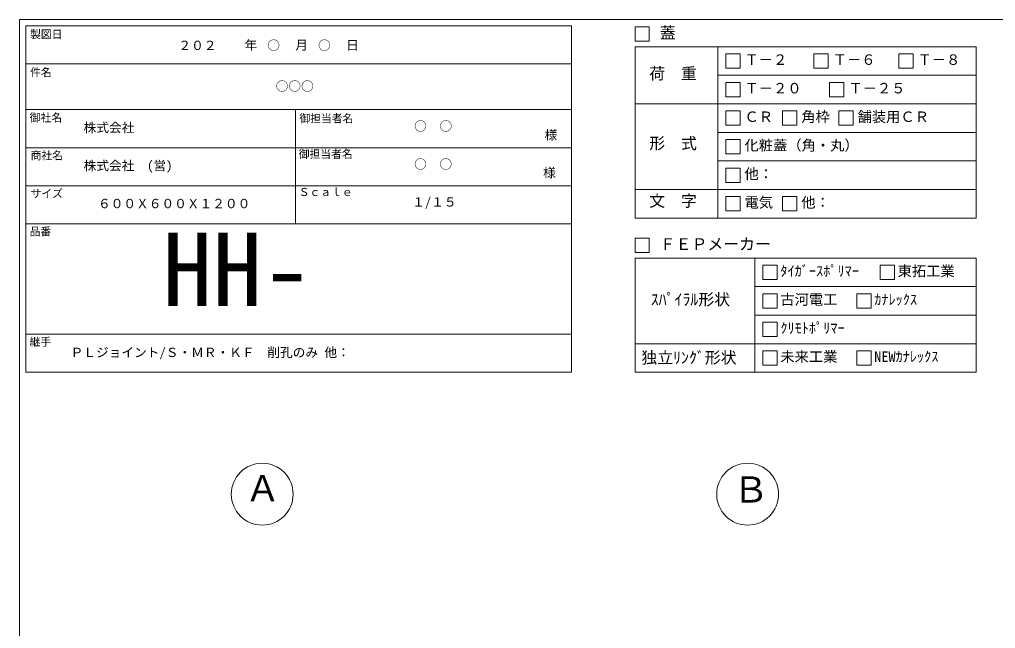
# Model space of a CAD drawing. Units: millimetres, scale not verified. Extents: x -4890 to 18490, y -2296 to 2296.
# Drawn here: x -1230 to 1846, y 377 to 2296 of the extents above; entities that cross this region are included whole.
import ezdxf
from ezdxf.enums import TextEntityAlignment as Align

# ---------------------------------------------------------------- set-up
doc = ezdxf.new("R2010")
doc.units = ezdxf.units.MM
doc.header["$LTSCALE"] = 10
doc.linetypes.add('USER5', pattern=[3.185, 0.01, -3.175])
for name, color, linetype, lineweight in [('0-2_waku', 7, 'Continuous', 18), ('0-3_gaikei', 7, 'Continuous', 18), ('0-4_kakure', 7, 'USER5', 18), ('0-D_文字１', 7, 'Continuous', 18), ('1-4_文字２', 7, 'Continuous', 5)]:
    doc.layers.add(name, color=color, linetype=linetype, lineweight=lineweight)
doc.styles.add('ＭＳ ゴシック', font='')
doc.styles.get('ＭＳ ゴシック').set_extended_font_data('MS Gothic')

msp = doc.modelspace()

# ---------------------------------------------------------------- linework, layer by layer
at = {"layer": '0-2_waku'}
for p, q in [((-1230, 2296.38), (-1230, -1978.62)), ((-1230, 2296.38), (-1230, -1978.62)), ((-1230, 2296.38), (-1230, -1978.62)), ((-1230, 2296.38), (4890, 2296.38)), ((-1210, 2276.38), (-1210, 1184.38)), ((-1210, 2276.38), (510, 2276.38)), ((-1210, 2276.38), (-1210, 1184.38)), ((-1210, 2276.38), (510, 2276.38)), ((-1210, 2276.38), (-1210, 1184.38)), ((510, 2276.38), (510, 1184.38)), ((710, 2210.6), (1785, 2210.6)), ((710, 2210.6), (710, 1670.6)), ((970.66, 2210.6), (970.66, 1670.6)), ((1785, 2210.6), (1785, 1670.6)), ((-1210, 2156.38), (510, 2156.38)), ((-1210, 2156.38), (510, 2156.38)), ((-1210, 2156.38), (510, 2156.38)), ((-1210, 2156.38), (510, 2156.38)), ((970.66, 2120.6), (1785, 2120.6)), ((710, 2030.6), (1785, 2030.6)), ((-1210, 2012.38), (510, 2012.38)), ((-1210, 2012.38), (510, 2012.38)), ((-360, 2012.38), (-360, 1652.38)), ((970.66, 1940.6), (1785, 1940.6)), ((-1210, 1892.38), (510, 1892.38)), ((970.66, 1850.6), (1785, 1850.6)), ((-1210, 1772.38), (510, 1772.38)), ((710, 1760.6), (1785, 1760.6)), ((710, 1670.6), (1785, 1670.6)), ((-1210, 1652.38), (510, 1652.38)), ((710, 1544.38), (1785, 1544.38)), ((710, 1544.38), (710, 1184.38)), ((1087.81, 1544.38), (1087.81, 1184.38)), ((1785, 1544.38), (1785, 1184.38)), ((1087.81, 1454.38), (1785, 1454.38)), ((1087.81, 1364.38), (1785, 1364.38)), ((-1210, 1304.38), (510, 1304.38)), ((710, 1274.38), (1785, 1274.38)), ((-1210, 1184.38), (510, 1184.38)), ((710, 1184.38), (1785, 1184.38)), ((710, 1184.38), (1785, 1184.38))]:
    msp.add_line(p, q, dxfattribs=at)
at = {"layer": '0-3_gaikei'}
for centre in [(-465, 800.13), (1065, 800.13)]:
    msp.add_circle(centre, 97.5, dxfattribs=at)
at = {"layer": '0-D_文字１'}
for p, q in [((710, 2273.41), (710, 2228.41)), ((710, 2228.41), (755, 2228.41)), ((995.97, 2188.1), (1040.97, 2188.1)), ((995.97, 2188.1), (995.97, 2143.1)), ((995.97, 2188.1), (995.97, 2143.1)), ((995.97, 2188.1), (1040.97, 2188.1)), ((995.97, 2188.1), (995.97, 2143.1)), ((995.97, 2188.1), (1040.97, 2188.1)), ((1040.97, 2188.1), (1040.97, 2143.1)), ((1040.97, 2188.1), (1040.97, 2143.1)), ((1040.97, 2188.1), (1040.97, 2143.1)), ((1274.05, 2188.1), (1319.05, 2188.1)), ((1274.05, 2188.1), (1274.05, 2143.1)), ((1319.05, 2188.1), (1319.05, 2143.1)), ((1541.25, 2188.1), (1586.25, 2188.1)), ((1541.25, 2188.1), (1541.25, 2143.1)), ((1586.25, 2188.1), (1586.25, 2143.1)), ((995.97, 2143.1), (1040.97, 2143.1)), ((995.97, 2143.1), (1040.97, 2143.1)), ((995.97, 2143.1), (1040.97, 2143.1)), ((1274.05, 2143.1), (1319.05, 2143.1)), ((1541.25, 2143.1), (1586.25, 2143.1)), ((995.97, 2098.1), (1040.97, 2098.1)), ((995.97, 2098.1), (995.97, 2053.1)), ((1040.97, 2098.1), (1040.97, 2053.1)), ((1323.45, 2098.1), (1368.45, 2098.1)), ((1323.45, 2098.1), (1323.45, 2053.1)), ((1368.45, 2098.1), (1368.45, 2053.1)), ((995.97, 2053.1), (1040.97, 2053.1)), ((1323.45, 2053.1), (1368.45, 2053.1)), ((995.97, 2008.1), (1040.97, 2008.1)), ((995.97, 2008.1), (995.97, 1963.1)), ((995.97, 2008.1), (995.97, 1963.1)), ((1040.97, 2008.1), (1040.97, 1963.1)), ((1040.97, 2008.1), (1040.97, 1963.1)), ((1174.96, 2008.1), (1219.96, 2008.1)), ((1174.96, 2008.1), (1174.96, 1963.1)), ((1219.96, 2008.1), (1219.96, 1963.1)), ((1352.47, 2008.1), (1397.47, 2008.1)), ((1352.47, 2008.1), (1352.47, 1963.1)), ((1397.47, 2008.1), (1397.47, 1963.1)), ((995.97, 1963.1), (1040.97, 1963.1)), ((995.97, 1963.1), (1040.97, 1963.1)), ((1174.96, 1963.1), (1219.96, 1963.1)), ((1352.47, 1963.1), (1397.47, 1963.1)), ((995.97, 1918.1), (995.97, 1873.1)), ((1040.97, 1918.1), (1040.97, 1873.1)), ((995.97, 1873.1), (1040.97, 1873.1)), ((995.97, 1828.1), (1040.97, 1828.1)), ((995.97, 1828.1), (995.97, 1783.1)), ((995.97, 1828.1), (995.97, 1783.1)), ((1040.97, 1828.1), (1040.97, 1783.1)), ((1040.97, 1828.1), (1040.97, 1783.1)), ((995.97, 1783.1), (1040.97, 1783.1)), ((995.97, 1783.1), (1040.97, 1783.1)), ((995.97, 1738.1), (995.97, 1693.1)), ((1174.96, 1738.1), (1174.96, 1693.1)), ((995.97, 1693.1), (1040.97, 1693.1)), ((1174.96, 1693.1), (1219.96, 1693.1)), ((710, 1607.19), (710, 1562.19)), ((710, 1562.19), (755, 1562.19)), ((1113.12, 1521.88), (1113.12, 1476.88)), ((1482.7, 1521.88), (1527.7, 1521.88)), ((1482.7, 1521.88), (1482.7, 1476.88)), ((1482.7, 1521.88), (1527.7, 1521.88)), ((1482.7, 1521.88), (1482.7, 1476.88)), ((1482.7, 1521.88), (1527.7, 1521.88)), ((1482.7, 1521.88), (1482.7, 1476.88)), ((1527.7, 1521.88), (1527.7, 1476.88)), ((1527.7, 1521.88), (1527.7, 1476.88)), ((1527.7, 1521.88), (1527.7, 1476.88)), ((1113.12, 1476.88), (1158.12, 1476.88)), ((1482.7, 1476.88), (1527.7, 1476.88)), ((1482.7, 1476.88), (1527.7, 1476.88)), ((1482.7, 1476.88), (1527.7, 1476.88)), ((1113.12, 1431.88), (1158.12, 1431.88)), ((1113.12, 1431.88), (1113.12, 1386.88)), ((1158.12, 1431.88), (1158.12, 1386.88)), ((1409.02, 1431.88), (1409.02, 1386.88)), ((1113.12, 1386.88), (1158.12, 1386.88)), ((1409.02, 1386.88), (1454.02, 1386.88)), ((1113.12, 1341.88), (1113.12, 1296.88)), ((1113.12, 1296.88), (1158.12, 1296.88)), ((1113.12, 1251.88), (1158.12, 1251.88)), ((1113.12, 1251.88), (1113.12, 1206.88)), ((1158.12, 1251.88), (1158.12, 1206.88)), ((1409.02, 1251.88), (1454.02, 1251.88)), ((1409.02, 1251.88), (1409.02, 1206.88)), ((1454.02, 1251.88), (1454.02, 1206.88)), ((1113.12, 1206.88), (1158.12, 1206.88)), ((1409.02, 1206.88), (1454.02, 1206.88))]:
    msp.add_line(p, q, dxfattribs=at)
for points in [[(710, 2273.41), (755, 2273.41), (755, 2228.41)], [(710, 2273.41), (755, 2273.41), (755, 2228.41)], [(995.97, 2008.1), (1040.97, 2008.1), (1040.97, 1963.1)], [(995.97, 2008.1), (995.97, 1963.1), (1040.97, 1963.1)], [(995.97, 1918.1), (1040.97, 1918.1), (1040.97, 1873.1)], [(995.97, 1828.1), (1040.97, 1828.1), (1040.97, 1783.1)], [(995.97, 1828.1), (995.97, 1783.1), (1040.97, 1783.1)], [(995.97, 1738.1), (1040.97, 1738.1), (1040.97, 1693.1)], [(1174.96, 1738.1), (1219.96, 1738.1), (1219.96, 1693.1)], [(710, 1607.19), (755, 1607.19), (755, 1562.19)], [(1113.12, 1521.88), (1158.12, 1521.88), (1158.12, 1476.88)], [(1409.02, 1431.88), (1454.02, 1431.88), (1454.02, 1386.88)], [(1113.12, 1341.88), (1158.12, 1341.88), (1158.12, 1296.88)]]:
    msp.add_lwpolyline(points, dxfattribs=at)

# ---------------------------------------------------------------- texts
at = {"layer": '0-4_kakure', "style": 'ＭＳ ゴシック'}
for s, p in [('\u3000\u3000２０２\u3000\u3000\u3000\u3000○\u3000\u3000\u3000○', (-809.17, 2191.54)), ('○○○', (-422.49, 2062.72)), ('株式会社', (-1028, 1932.46)), ('○\u3000○', (13.78, 1936.84)), ('株式会社\u3000(営)', (-1028, 1812.46)), ('○\u3000○', (13.78, 1816.84))]:
    msp.add_text(s, height=29.33, dxfattribs=at).set_placement(p, align=Align.BOTTOM_LEFT)
at = {"layer": '0-D_文字１', "style": 'ＭＳ ゴシック'}
for s, height, p in [('蓋', 36.66, (788.08, 2225.5)), ('製図日', 24.93, (-1196.73, 2229.93)), ('\u3000\u3000年\u3000\u3000\u3000月\u3000\u3000\u3000日', 29.33, (-600.69, 2192.32)), ('Ｔ－２', 32.99, (1055.11, 2143.59)), ('Ｔ－６', 32.99, (1333.19, 2143.59)), ('Ｔ－８', 32.99, (1600.4, 2143.59)), ('件名', 24.93, (-1196.73, 2109.93)), ('荷\u3000重', 36.66, (754.96, 2096.8)), ('Ｔ－２０', 32.99, (1055.11, 2053.59)), ('Ｔ－２５', 32.99, (1382.59, 2053.59)), ('御社名', 24.93, (-1197.71, 1966.92)), ('御担当者名', 24.93, (-347.8, 1964.71)), ('御担当者名', 24.93, (-347.8, 1964.71)), ('ＣＲ', 32.99, (1055.11, 1963.59)), ('角枠', 32.99, (1234.1, 1963.59)), ('舗装用ＣＲ', 32.99, (1411.61, 1963.59)), ('様', 29.33, (424.95, 1909.21)), ('形\u3000式', 36.66, (754.96, 1876.84)), ('化粧蓋（角・丸）', 32.99, (1055.11, 1873.59)), ('商社名', 24.93, (-1195.1, 1847.88)), ('御担当者名', 24.93, (-350.01, 1852.41)), ('様', 29.33, (420.46, 1790.29)), ('他：', 32.99, (1055.11, 1783.59)), ('サイズ', 24.93, (-1195.1, 1727.88)), ('Ｓｃａｌｅ', 24.93, (-350.01, 1732.41)), ('６００Ｘ６００Ｘ１２００', 29.33, (-982.65, 1692.84)), ('１/１５', 29.33, (7.65, 1697.76)), ('文\u3000字', 36.66, (754.96, 1695.35)), ('電気', 32.99, (1055.11, 1693.59)), ('他：', 32.99, (1234.1, 1693.59)), ('品番', 24.93, (-1198.1, 1608.24)), ('HH-', 230.9, (-779.27, 1324.21)), ('ＦＥＰメーカー', 36.66, (788.08, 1559.27)), ('ﾀｲｶﾞｰｽﾎﾟﾘﾏｰ', 32.99, (1168.08, 1477.36)), ('東拓工業', 32.99, (1537.67, 1477.36)), ('ｽﾊﾟｲﾗﾙ形状', 36.66, (759.62, 1384.72)), ('古河電工', 32.99, (1168.08, 1387.36)), ('ｶﾅﾚｯｸｽ', 32.99, (1463.99, 1387.36)), ('ｸﾘﾓﾄﾎﾟﾘﾏｰ', 32.99, (1168.08, 1297.36)), ('継手', 24.93, (-1198.1, 1260.24)), ('ＰＬジョイント/Ｓ・ＭＲ・ＫＦ\u3000削孔のみ 他：', 29.33, (-1069.01, 1223.58)), ('独立ﾘﾝｸﾞ形状', 36.66, (730.08, 1201.24)), ('未来工業', 32.99, (1168.08, 1207.36)), ('NEWｶﾅﾚｯｸｽ', 32.99, (1463.99, 1207.36)), ('Ａ', 82.48, (-519.87, 752.66)), ('Ｂ', 82.48, (1018.69, 748.94))]:
    msp.add_text(s, height=height, dxfattribs=at).set_placement(p, align=Align.BOTTOM_LEFT)
at = {"layer": '1-4_文字２', "style": 'ＭＳ ゴシック'}
for s, p in [('\u3000\u3000２０２\u3000\u3000\u3000\u3000○\u3000\u3000\u3000○', (-809.17, 2191.54)), ('○○○', (-422.49, 2062.72)), ('株式会社', (-1028, 1932.46)), ('○\u3000○', (13.78, 1936.84)), ('株式会社\u3000(営)', (-1028, 1812.46)), ('○\u3000○', (13.78, 1816.84))]:
    msp.add_text(s, height=29.33, dxfattribs=at).set_placement(p, align=Align.BOTTOM_LEFT)

doc.saveas('drawing.dxf')
